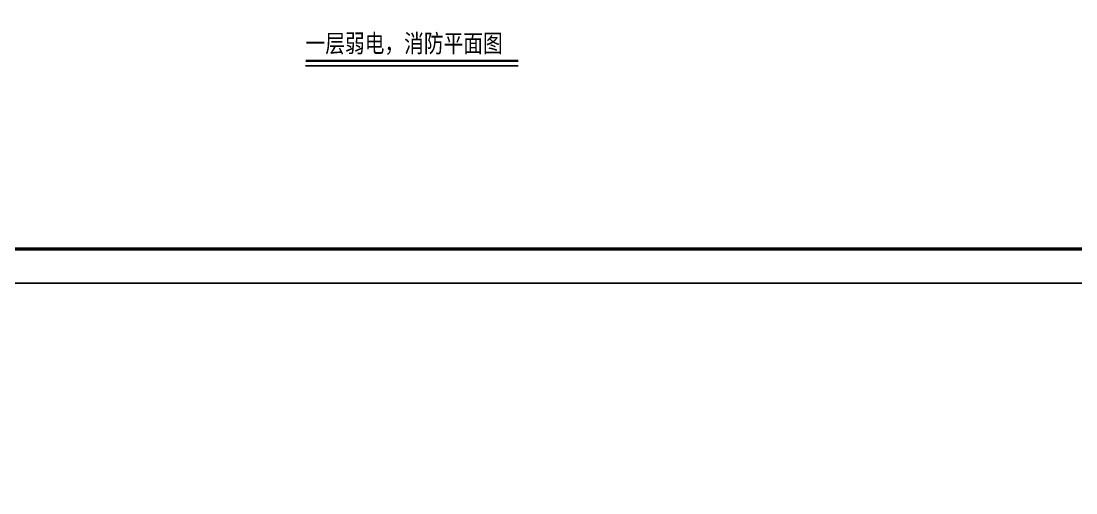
# Model space of a CAD drawing. Extents: x 2166032 to 5302137, y 581493 to 2416206.
# Drawn here: x 2593527 to 2624204, y 1173087 to 1186793 of the extents above; entities that cross this region are included whole.
import ezdxf

# ---------------------------------------------------------------- set-up
doc = ezdxf.new("R2010")
doc.units = 0
doc.header["$LTSCALE"] = 1000
doc.header["$MEASUREMENT"] = 0
for name, color, linetype in [('DIM_SYMB', 3, 'Continuous'), ('PUB_TEXT', 7, 'Continuous'), ('PUB_TITLE', 137, 'Continuous')]:
    doc.layers.add(name, color=color, linetype=linetype)
doc.styles.add('hz（黑）', font='simhei.ttf', dxfattribs={"width": 0.8})

msp = doc.modelspace()

# ---------------------------------------------------------------- linework, layer by layer
msp.add_circle((2604640.5, 1020101.3), 438608.5)
at = {"layer": 'DIM_SYMB', "const_width": 70}
msp.add_lwpolyline([(2601798.5, 1185637.8), (2607986.4, 1185637.8)], dxfattribs=at)
at = {"layer": 'DIM_SYMB'}
msp.add_lwpolyline([(2601798.5, 1185497.8), (2607986.4, 1185497.8)], dxfattribs=at)
at = {"layer": 'PUB_TITLE'}
msp.add_lwpolyline([(2553128.8, 1179175.1), (2658228.8, 1179175.1), (2658228.8, 1238575.1), (2553128.8, 1238575.1)], close=True, dxfattribs=at)
at = {"layer": 'PUB_TITLE', "const_width": 100}
msp.add_lwpolyline([(2555628.8, 1180175.1), (2657228.8, 1180175.1), (2657228.8, 1237575.1), (2555628.8, 1237575.1)], close=True, dxfattribs=at)

# ---------------------------------------------------------------- texts
at = {"layer": 'PUB_TEXT', "style": 'hz（黑）', "width": 0.8}
msp.add_text('一层弱电，消防平面图', height=525.74, dxfattribs=at).set_placement((2601798.5, 1185884.1, 0))

doc.saveas('drawing.dxf')
